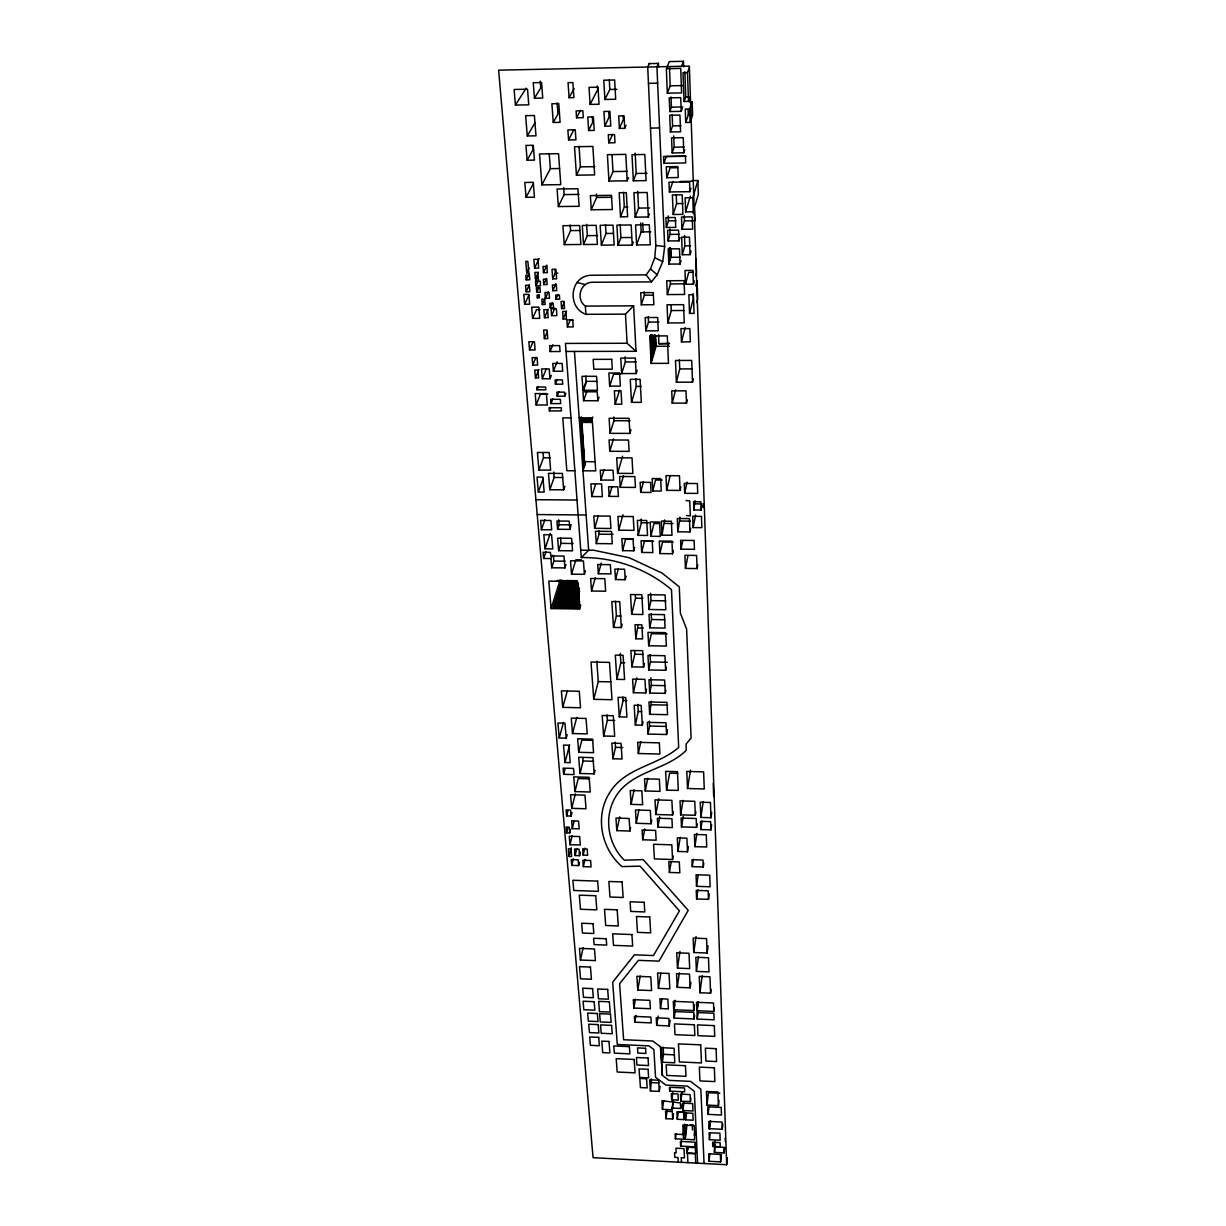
<?xml version="1.0" encoding="UTF-8"?>
<svg xmlns="http://www.w3.org/2000/svg" width="1226" height="1226" viewBox="0 0 1226 1226"><rect width="100%" height="100%" fill="white"/><g stroke="black" fill="none" stroke-linecap="round" stroke-linejoin="round"><path stroke-width="1.5" d="M566.044 351.464L636.018 351.31L633.612 305.841L625.49 314.147L585.905 314.316C566.688 307.465 569.784 275.911 591.024 275.252L646.148 274.854L650.485 268.984L654.745 257.675L655.833 245.476L647.711 67.016L649.351 63.323M726.666 1164.7L689.349 66.127L498.614 70.173L593.062 1157.681L726.666 1164.7L727.386 1157.742M714.804 1141.329L714.406 1152.394L724.168 1152.9L724.75 1147.383M722.252 1129.299L721.991 1122.051L708.858 1121.392L709.149 1128.656L722.252 1129.299L722.804 1124.119M720.627 1161.896L720.367 1154.417L708.674 1153.819L708.98 1161.283L720.627 1161.896L721.44 1154.386M714.406 1152.394L715.218 1145.038M712.75 1146.371L712.597 1142.264L720.091 1142.647L720.229 1146.754L712.75 1146.371L713.149 1142.831M718.421 1105.637L717.93 1091.968L706.391 1091.431L706.942 1105.07L718.421 1105.637L719.018 1100.32M708.98 1161.283L709.839 1153.789M709.149 1128.656L709.946 1121.744M709.548 1129.284L710.528 1120.763M709.425 1139.674L709.149 1132.686L719.923 1133.238L720.168 1140.226L709.425 1139.674L710.222 1132.855M708.092 1114.373L707.785 1106.817L721.21 1107.461L721.486 1115.032L708.092 1114.373L708.98 1106.787M706.942 1105.07L708.429 1092.703L719.815 1093.24M695.234 1146.846L695.019 1142.157L680.399 1141.421L680.645 1146.095L695.234 1146.846L695.694 1143.107M713.808 1011.419L713.501 1002.991L696.537 1002.286L696.889 1010.714L713.808 1011.419L714.252 1007.803M686.223 1124.64L685.15 1139.322L694.483 1139.797L694.698 1131.552M694.253 1135.092L695.127 1131.567M710.59 993.167L709.961 976.8L699.264 976.371L699.954 992.738L710.59 993.167L711.049 989.428M585.905 314.316L585.354 306.086C575.668 299.405 580.051 282.501 592.112 282.271L651.481 281.873L657.167 274.762L662.714 261.659L664.661 246.487L656.937 66.817L658.515 63.124L658.546 67.231M686.775 1152.9L686.483 1147.199L695.372 1147.659L695.632 1153.36L686.775 1152.9L687.464 1147.429M687.893 1150.049L688.338 1146.678M685.15 1139.322L687.05 1124.717M690.422 1101.638L690.085 1094.588L680.476 1094.128L680.828 1101.178L690.422 1101.638L690.866 1098.281M683.296 1134.525L684.66 1124.15M707.126 953.031L706.574 938.61L693.15 938.105L693.778 952.51L707.126 953.031L708.076 945.89M685.579 1119.828L685.242 1112.901L692.859 1113.269L693.18 1120.212L685.579 1119.828L686.483 1112.978M684.215 1134.019L684.675 1130.541M696.889 1010.714L698.1 1001.688M697.211 1010.684L698.192 1003.358M699.954 992.738L702.192 975.896M683.893 1119.599L683.526 1112.197L676.89 1111.875L677.288 1119.261L683.893 1119.599L684.629 1114.051M697.257 1019.082L696.981 1012.507L713.869 1013.228L714.114 1019.802L697.257 1019.082L698.222 1011.757M680.645 1146.095L681.35 1140.732M694.115 1018.944L693.824 1012.37L673.81 1011.527L674.162 1018.086L694.115 1018.944L694.575 1015.465M682.913 1110.526L682.545 1103.124L692.675 1103.615L693.012 1111.017L682.913 1110.526L684.031 1102.113M677.288 1119.261L678.3 1111.875L684.874 1112.197M694.698 1135.107L694.253 1125.637L682.805 1125.07L683.526 1139.23L675.419 1138.816L676.124 1133.621M680.828 1101.178L681.978 1092.764M708.49 899.363L708.168 890.796L696.23 890.382L696.598 898.949L708.49 899.363L709.226 893.892M673.089 1101.117L672.124 1108.043L680.675 1108.457L681.15 1104.994M693.732 1010.576L693.364 1002.163L673.289 1001.32L673.718 1009.734L693.732 1010.576L694.514 1004.891M696.429 971.39L695.832 957.276L708.49 957.767L709.026 971.896L696.429 971.39L698.468 956.587M690.146 987.834L689.518 974.118L676.553 973.613L677.242 987.313L690.146 987.834L690.897 982.424M672.722 1119.016L672.308 1111.568L665.565 1111.246L665.994 1118.679L672.722 1119.016L673.472 1113.652M671.664 1099.768L671.342 1093.699L677.993 1094.006L678.315 1100.09L671.664 1099.768L672.737 1092.197M693.778 952.51L696.046 936.48M710.942 829.879L710.651 821.65L700.49 821.359L700.812 829.573L710.942 829.879L711.662 824.807M680.675 1108.457L680.399 1102.94L661.933 1100.764L662.423 1109.331L672.216 1109.806L673.426 1101.147M665.994 1118.679L667.281 1109.745M669.657 1091.109L669.457 1087.263L684.491 1087.968L684.675 1091.83L669.657 1091.109L670.162 1087.615M703.28 866.981L703.004 860.054L691.97 859.702L692.261 866.613L703.28 866.981L703.801 863.273M710.988 817.727L710.452 802.494L700.245 802.202L700.843 817.435L710.988 817.727L711.739 812.455M696.598 898.949L697.9 889.861M662.423 1109.331L663.695 1100.672M696.521 886.321L696.046 874.751L709.731 875.195L710.145 886.781L696.521 886.321L698.115 875.487M673.718 1009.734L675.128 1000.263M674.07 1009.78L674.852 1004.569M677.242 987.313L679.388 972.892M700.812 829.573L702.069 821.113M674.162 1018.086L675.189 1011.128M677.472 968.111L676.706 952.786L688.997 953.261L689.686 968.601L677.472 968.111L679.97 951.483M659.297 1091.401L658.638 1080.229L649.719 1079.815L650.424 1090.987L659.297 1091.401L660.048 1086.389M669.258 1025.932L668.844 1018.392L656.232 1017.841L656.676 1025.38L669.258 1025.932L670.101 1020.323M700.843 817.435L703.218 801.62M696.567 827.351L696.215 818.508L681.104 818.064L681.503 826.906L696.567 827.351L697.104 823.872M662.331 1062.222L661.504 1047.694L674.039 1048.261L674.806 1062.804L662.331 1062.222L663.527 1054.345L663.113 1047.096M694.881 846.645L694.376 834.446L706.283 834.799L706.728 847.013L694.881 846.645L696.889 833.419M692.261 866.613L693.38 859.211M695.326 815.29L694.759 801.314L680.032 800.9L680.66 814.861L695.326 815.29L695.893 811.673M687.495 851.733L686.897 838.186L677.288 837.894L677.932 851.442L687.495 851.733L688.322 846.415M650.424 1090.987L651.496 1078.911M656.676 1025.38L658.147 1016.063M660.462 1008.538L659.91 998.761L667.848 999.098L668.369 1008.875L660.462 1008.538L661.933 999.251M658.423 988.371L657.55 973.015L669.028 973.475L669.84 988.83L658.423 988.371L660.845 973.337M687.525 788.502L686.79 771.445L703.617 771.89L704.26 788.962L687.525 788.502L690.544 770.097M681.503 826.906L683.219 816.455M677.932 851.442L680.261 837.251M680.66 814.861L683.066 800.379M669.396 872.452L668.844 861.572L679.311 861.909L679.817 872.789L669.396 872.452L671.174 861.878M672.553 859.503L671.833 844.837L653.581 844.27L654.408 858.92L672.553 859.503L673.135 855.993M672.599 814.999L671.879 800.348L655.021 799.873L655.818 814.508L672.599 814.999L673.197 811.489M634.807 1022.193L634.409 1016.385L650.883 1017.09L651.236 1022.898L634.807 1022.193L635.987 1015.389M633.857 1008.048L633.29 999.65L649.857 1000.339L650.378 1008.737L633.857 1008.048L635.42 999.159M637.765 990.01L636.876 976.294L650.776 976.861L651.604 990.577L637.765 990.01L640.202 976.065M657.856 827.167L657.366 818.232L671.925 818.662L672.354 827.596L657.856 827.167L659.741 816.715M666.576 790.111L665.626 771.353L677.442 771.66L678.315 790.433L666.576 790.111L669.626 773.177L677.901 773.391M655.818 814.508L658.73 798.724M666.592 734.512L666.009 722.773L647.359 722.344L648.002 734.067L666.592 734.512L667.496 729.685M651.083 823.734L650.332 810.417L635.436 809.988L636.248 823.29L651.083 823.734L651.726 820.301M697.088 568.573L696.613 555.455L684.905 555.317L685.441 568.42L697.088 568.573L697.793 564.864M642.685 839.764L642.102 830.002L655.604 830.416L656.14 840.193L642.685 839.764L644.753 829.006M703.203 507.426L703.893 503.855L704.03 507.579M645.259 790.969L644.554 778.801L659.343 779.2L659.986 791.368L645.259 790.969L647.757 778.265M665.274 693.349L664.615 680.032L648.968 679.725L649.688 693.027L665.274 693.349L665.871 690.284M701.119 510.016L700.828 501.817L693.564 501.756L693.87 509.955L701.119 510.016L702.008 505.434M636.248 823.29L638.961 809.62M693.104 527.563L692.675 516.299L701.471 516.376L701.854 527.655L693.104 527.563L695.617 514.966M685.441 568.42L688.016 555.47M665.641 670.285L664.936 655.711L647.956 655.404L648.738 669.963L665.641 670.285L666.285 667.067M689.977 531.931L689.456 518.629L677.288 518.506L677.855 531.808L689.977 531.931L690.698 528.345M629.934 831.029L629.137 818.478L615.942 818.079L616.816 830.63L629.934 831.029L630.639 827.581M648.002 734.067L649.642 726.037L649.366 721.041M693.87 509.955L694.989 500.591M631.099 804.379L630.225 790.509L641.857 790.831L642.669 804.7L631.099 804.379L634.087 789.82M649.642 714.298L648.968 701.992L666.959 702.375L667.557 714.697L649.642 714.298L651.42 701.257M649.688 693.027L651.297 685.365L650.883 677.794M638.332 753.5L637.673 742.328L659.343 742.849L659.925 754.036L638.332 753.5L640.815 741.561M680.982 549.171L680.614 540.314L694.131 540.467L694.452 549.325L680.982 549.171L682.775 540.589M642.317 725.194L641.167 705.379L634.164 705.226L635.344 725.041L642.317 725.194L643.022 721.823M645.704 692.951L644.953 679.373L632.601 679.127L633.413 692.705L645.704 692.951L646.485 689.242M616.816 830.63L619.728 816.853M677.855 531.808L680.001 517.265M648.738 669.963L650.454 661.933L650.071 654.684M684.69 493.327L684.292 483.442L697.364 483.534L697.732 493.419L684.69 493.327L687.096 482.14M635.344 725.041L638.256 711.555L637.827 704.398M672.522 553.738L671.971 541.187L659.297 541.049L659.91 553.585L672.522 553.738L673.243 550.428M643.589 667.082L642.669 650.7L630.884 650.485L631.865 666.852L643.589 667.082L644.37 663.465M648.677 645.765L647.956 632.371L665.703 632.677L666.346 646.071L648.677 645.765L651.312 633.719L667.051 633.98M580.434 960.035L579.438 948.372L594.472 948.939L595.407 960.617L580.434 960.035L583.116 947.713M649.703 627.819L648.983 614.395L664.415 614.64L665.059 628.08L649.703 627.819L651.527 619.528L651.236 613.797M680.078 490.446L679.465 475.734L665.994 475.657L666.668 490.339L680.078 490.446L680.874 486.799M633.413 692.705L636.723 677.825M659.91 553.585L662.53 542.015L673.227 542.137M648.952 609.491L648.171 594.687L665.105 594.932L665.81 609.751L648.952 609.491L650.96 600.617L650.577 593.246M612.908 758.771L611.851 743.14L621.046 743.37L622.057 759.001L612.908 758.771L615.513 747.354L615.161 742.174M619.314 716.888L618.057 697.349L625.704 697.517L626.93 717.057L619.314 716.888L623.084 700.506L622.854 696.981M631.865 666.852L634.761 654.209L634.547 650.608M662.04 535.149L661.366 521.157L671.373 521.249L672.001 535.256L662.04 535.149L664.553 519.977M583.346 866.659L582.825 860.254L590.595 860.499L591.085 866.905L583.346 866.659L585.001 859.426M635.819 638.792L634.991 624.754L641.872 624.862L642.654 638.899L635.819 638.792L638.118 624.448M583.178 855.12L582.672 848.867L587.147 849.02L587.637 855.258L583.178 855.12L584.802 848.147M579.561 855.671L579.024 849.158L574.55 849.02L575.086 855.518L579.561 855.671L580.388 852.147M686.468 403.124L686.008 390.849L671.725 390.849L672.246 403.109L686.468 403.124L687.265 399.799M578.657 865.587L578.182 859.809L571.239 859.595L571.73 865.357L578.657 865.587L579.438 862.292M666.668 490.339L670.086 475.78M692.491 382.19L691.694 360.429L675.48 360.459L676.369 382.19L692.491 382.19L693.257 378.865M616.877 679.342L615.299 655.098L623.069 655.251L624.586 679.51L616.877 679.342L620.862 662.699L620.279 653.458M575.086 855.518L576.772 848.484M603.636 736.014L602.181 715.494L613.307 715.739L614.686 736.274L603.636 736.014L607.376 720.306L606.993 714.758M631.681 614.333L630.516 594.533L641.842 594.687L642.93 614.502L631.681 614.333L635.543 598.227L635.329 594.671M571.73 865.357L573.308 858.782M594.196 773.851L592.97 757.637L578.687 757.27L579.99 773.483L594.196 773.851L595.039 770.28M650.899 536.298L650.163 521.985L659.557 522.077L660.247 536.39L650.899 536.298L653.964 523.517L659.496 523.563M641.688 552.436L641.06 540.743L652.232 540.865L652.83 552.574L641.688 552.436L644.462 541.08L653.657 541.187M569.063 856.438L568.404 848.821L571.04 848.913L571.684 856.53L569.063 856.438L571.193 847.702M621.337 627.559L619.712 601.629L611.82 601.506L613.506 627.436L621.337 627.559L622.149 624.295M572.266 828.623L571.607 820.822L578.549 821.037L579.178 828.837L572.266 828.623L574.013 821.481M569.967 844.699L569.247 836.239L579.653 836.561L580.342 845.02L569.967 844.699L572.113 835.963M569.707 832.929L569.216 827.167L566.075 827.075L566.565 832.837L569.707 832.929L570.58 829.343M566.565 832.837L567.899 827.473M571.117 816.056L570.611 810.064L566.121 809.942L566.627 815.918L571.117 816.056L572.006 812.486M652.799 490.982L652.171 478.538L660.645 478.584L661.243 491.044L652.799 490.982L655.512 480.04L662.193 480.086M672.246 403.109L675.587 389.807M574.948 791.582L573.737 776.886L589.139 777.299L590.273 792.011L574.948 791.582L578.212 778.571L589.599 778.862M579.99 773.483L583.116 761.009L582.825 757.423M571.73 808.348L570.58 794.739L584.955 795.138L586.028 808.762L571.73 808.348L575.362 793.789M613.506 627.436L616.402 615.988L615.452 601.276M566.627 815.918L567.975 810.57M633.75 550.78L633.06 538.75L621.858 538.643L622.593 550.658L633.75 550.78L634.593 547.424M676.369 382.19L679.725 368.919L679.357 359.969M638.179 535.348L637.351 520.391L646.761 520.483L647.543 535.455L638.179 535.348L641.351 522.782L641.137 519.073M696.797 302.623L697.701 299.021L697.088 280.601L695.709 285.903M593.752 699.326L591.009 662.04L609.506 662.392L612.019 699.724L593.752 699.326L598.257 681.61L596.801 661.289M625.199 579.699L624.555 569.216L614.854 569.094L615.529 579.561L625.199 579.699L626.088 576.189M578.718 752.304L577.645 738.772L592.556 739.125L593.568 752.672L578.718 752.304L581.844 740.09L592.863 740.351M681.472 341.901L680.951 328.629L689.87 328.599L690.361 341.87L681.472 341.901L685.135 327.71M689.533 313.427L688.859 294.761L693.426 294.73L694.085 313.396L689.533 313.427L693.242 299.052L693.042 293.52M640.677 492.377L640.141 482.308L650.562 482.385L651.083 492.454L640.677 492.377L643.481 481.634M693.395 284.171L692.905 270.41L684.982 270.471L685.487 284.233L693.395 284.171L694.284 280.785M695.617 275.681L696.506 272.295L696.046 258.701M563.623 774.326L563.102 768.15L573.538 768.411L574.044 774.602L563.623 774.326L565.048 768.947M622.593 550.658L625.674 538.904L633.03 538.98M615.529 579.561L618.287 569.048M564.971 762.526L563.5 745.071L568.772 745.209L570.213 762.664L564.971 762.526L569.646 744.856M572.496 733.546L571.239 718.114L586.028 718.451L587.208 733.899L572.496 733.546L576.756 717.44M566.213 738.19L564.956 723.202L557.922 723.034L559.225 738.006L566.213 738.19L567.148 734.711M685.487 284.233L688.721 272.356L693.395 272.31M618.747 530.199L617.904 516.422L633.229 516.56L634.011 530.352L618.747 530.199L622.946 514.767M559.225 738.006L563.5 722.39M690.069 254.671L689.441 237.124L681.656 237.2L682.315 254.732L690.069 254.671L691.05 251.115M598.349 573.737L597.721 564.512L610.333 564.665L610.931 573.906L598.349 573.737L601.322 563.102M562.749 707.356L561.37 690.882L579.254 691.265L580.542 707.754L562.749 707.356L567.209 691.341M591.545 591.009L590.641 578.488L604.816 578.672L605.644 591.208L591.545 591.009L595.254 577.829M667.818 322.928L667.036 304.753L683.587 304.676L684.277 322.867L667.818 322.928L671.281 310.561L671.066 305.167M580.465 604.556L579.714 607.207L579.454 603.79M620.233 487.32L619.574 476.5L634.853 476.592L635.451 487.427L620.233 487.32L623.513 475.688M669.396 343.694L658.852 343.724L669.519 343.295M651.129 363.371L649.795 335.939L667.296 335.893L668.492 363.356L651.129 363.371L656.033 346.284L655.527 335.48M682.315 254.732L684.859 245.859L684.476 235.438M680.062 264.019L679.48 248.801L668.17 248.893L668.814 264.096L680.062 264.019L681.043 260.617M617.628 473.359L616.678 457.819L632.018 457.896L632.877 473.451L617.628 473.359L622.593 456.195M651.267 357.425L655.558 342.59M697.885 180.528L692.797 197.708L685.119 197.8L685.64 211.868L693.288 211.776L698.33 194.306L697.885 180.528L692.261 180.605M629.888 433.406L629.03 418.327L609.107 418.265L610.042 433.345L629.888 433.406L630.93 429.79M693.196 213.569L694.621 208.604L695.035 220.772M579.591 609.031L577.523 581.507L548.773 581.124L551.118 608.586L579.591 609.031L580.634 605.429M609.184 496.377L608.571 486.783L617.827 486.845L618.41 496.453L609.184 496.377L611.973 486.768M651.129 354.437L655.42 339.633M596.311 543.562L595.453 531.272L611.498 531.44L612.28 543.746L596.311 543.562L599.024 534.199L598.778 530.705M578.764 594.641L578.687 587.315L579.239 600.939M574.902 608.234L579.377 592.924L557.891 592.618M650.837 348.46L654.607 335.541L655.159 347.356M667.327 294.562L666.745 280.754L684.062 280.631L684.583 294.47L667.327 294.562L670.423 283.942L670.285 280.524M579.009 597.798L579.392 596.495M650.975 351.448L655.282 336.69L655.695 345.517L651.404 360.398L650.531 335.495L651.68 359.463M578.534 591.637L579.3 589.047M650.684 345.456L653.673 335.311L654.362 350.115M584.404 574.335L583.423 560.941L570.504 560.772L571.531 574.166L584.404 574.335L585.461 570.734M650.393 339.449L651.496 335.74L652.493 356.628M594.641 528.329L593.782 515.977L610.15 516.115L610.946 528.498L594.641 528.329L598.38 515.702M571.791 608.188L578.151 586.626L559.838 586.365M650.546 342.452L652.722 335.066L653.565 352.904M568.665 608.142L576.94 580.404M681.947 229.277L681.487 217.002L692.23 216.879L692.659 229.155L681.947 229.277L684.445 220.895L684.246 215.669M678.974 240.863L678.56 230.151L667.634 230.273L668.078 240.955L678.974 240.863L679.94 237.568M631.513 402.343L630.256 379.355L640.11 379.355L641.321 402.358L631.513 402.343L636.233 386.405L635.834 378.834M685.64 211.868L690.345 196.145M669.748 259.943L670.745 256.632M668.814 264.096L670.76 257.092M565.554 608.096L573.906 580.358M636.141 373.562L635.313 358.069L620.77 358.099L621.659 373.578L636.141 373.562L637.137 370.237M669.565 255.682L670.576 252.387M669.611 256.632L670.591 252.862M669.626 257.108L670.622 253.797M669.641 257.583L670.653 254.272M669.672 258.042L670.668 254.747M669.687 258.517L670.683 255.223M689.901 191.685L689.564 181.954L668.998 182.23L669.396 191.946L689.901 191.685L690.943 188.222M669.702 258.993L670.699 255.682M669.733 259.468L670.729 256.157M669.427 252.372L670.407 248.617M669.457 252.847L670.453 249.568M571.531 574.166L575.913 559.776L581.369 559.853M645.841 330.851L645.167 317.534L657.642 317.488L658.255 330.805L645.841 330.851L648.508 322.086L648.232 316.431M669.473 253.322L670.469 250.027M669.488 253.797L670.484 250.502M600.909 480.04L600.265 470.171L613.015 470.248L613.628 480.132L600.909 480.04L604.111 469.512M669.503 254.272L670.515 250.978M609.782 451.291L609.077 439.981L628.478 440.057L629.122 451.383L609.782 451.291L613.552 438.908M669.534 254.732L670.53 251.453M562.443 608.05L570.872 580.312M669.549 255.207L670.545 251.912M669.273 248.571L669.886 259.989M669.289 249.047L669.549 248.234M559.332 608.004L567.837 580.281M669.319 249.522L669.687 248.296L670.147 259.161M669.335 249.997L669.84 248.357M669.35 250.472L669.978 248.418L670.392 258.334M669.365 250.947L670.254 248.081L670.637 257.506M669.396 251.422L670.392 248.142M591.775 496.545L590.886 483.856L601.552 483.933L602.38 496.622L591.775 496.545L595.545 484.285M610.042 433.345L613.95 420.702L613.736 416.963M556.221 607.958L564.42 581.461M561.769 580.189L553.11 607.912L578.013 608.295L579.147 604.418L554.321 604.05M668.078 240.955L670.132 234.381L669.902 229.063M615.161 404.197L614.364 390.772L621.015 390.772L621.797 404.212L615.161 404.197L619.574 390.174M551.118 608.586L560.129 579.837M552.037 555.24L550.949 558.566L551.715 567.761L564.91 567.914L565.968 564.573M673.181 214.489L672.4 194.965L682.177 194.842L682.913 214.366L673.181 214.489L676.614 203.623L676.277 194.857M621.659 373.578L625.352 361.931L625.061 356.827M666.316 227.469L665.902 217.615L675.357 217.508L675.741 227.377L666.316 227.469L668.461 220.803L668.247 215.914M569.845 529.402L569.216 521.127L556.941 521.019L557.6 529.28L569.845 529.402L570.81 526.383M641.321 304.799L640.708 292.692L653.289 292.616L653.856 304.722L641.321 304.799L644.386 295.205L644.217 291.788M551.715 567.761L553.891 561.064L553.432 555.577M558.642 550.673L557.631 538.153L571.577 538.306L572.542 550.826L558.642 550.673L561.002 543.379L560.573 538.045M609.674 386.113L608.878 373.01L619.59 373.01L620.356 386.113L609.674 386.113L613.552 374.252L620.571 374.252M683.801 152.775L683.25 137.664L671.557 137.848L672.154 152.959L683.801 152.775L684.752 149.894M557.6 529.28L559.102 524.743L558.704 519.809M669.396 191.946L672.844 181.571M597.828 400.733L597.246 391.784L582.978 391.784L583.591 400.718L597.828 400.733L599.024 397.147M592.786 417.009L591.239 421.621L581.737 421.591L583.009 417.897M550.949 558.566L543.685 558.474L545.938 551.777M582.488 442.923L582.932 441.59M692.169 101.743L689.656 109.022L685.273 109.114L685.748 122.493L690.115 122.416L692.613 114.983L692.169 101.743L689.273 101.789M545.034 548.819L543.823 534.689L551.593 534.766L552.773 548.896L545.034 548.819L550.259 533.341M588.082 421.606L589.323 417.913M563.654 489.833L562.382 473.435L548.466 473.359L549.815 489.726L563.654 489.833L564.849 486.324M584.909 421.606L586.166 417.913M666.745 177.709L666.285 166.751L677.825 166.583L678.239 177.555L666.745 177.709L670.132 167.809L677.687 167.701M685.748 122.493L688.292 115.06L688.092 109.39M541.402 529.724L540.605 520.406L550.918 520.498L551.685 529.831L541.402 529.724L544.865 519.763M672.154 152.959L674.162 147.181L673.718 135.933M648.339 217.002L647.175 192.482L633.949 192.666L635.191 217.14L648.339 217.002L649.397 213.983M583.591 400.718L586.733 391.768M689.165 67.997L687.495 72.549L683.02 72.641L684.062 101.513L688.491 101.436L690.146 96.685M549.815 489.726L554.137 477.466L553.708 472.056M636.616 244.955L635.589 224.925L649.32 224.787L650.255 244.817L636.616 244.955L641.198 231.929L640.754 222.948M582.948 390.251L581.982 376.321L596.541 376.305L597.46 390.266L582.948 390.251L586.12 381.332L585.767 376.152M663.864 163.273L663.572 156.438L685.426 156.116L685.671 162.951L663.864 163.273L666.224 156.576L686.039 156.284M583.607 390.006L586.12 382.895M681.227 111.336L680.721 97.651L669.227 97.865L669.779 111.551L681.227 111.336L682.269 108.409M632.233 245.139L631.175 224.971L616.893 225.124L618.027 245.261L632.233 245.139L633.336 242.074M684.062 101.513L685.748 96.777L684.874 71.92M670.392 131.979L669.718 115.259L679.955 115.075L680.583 131.81L670.392 131.979L672.599 125.88L672.154 114.83M538.321 492.024L537.034 477.098L542.903 477.129L544.16 492.07L538.321 492.024L543.256 478.431M635.191 217.14L638.531 208.098L637.689 191.317M538.904 470.064L537.402 452.486L549.202 452.532L550.643 470.14L538.904 470.064L543.455 457.804L543.026 452.578M564.772 396.197L564.466 392.136L556.849 392.136L557.171 396.197L564.772 396.197L565.891 393.209M669.779 111.551L671.419 107.152L671.02 96.946M618.027 245.261L620.923 237.599L620.218 224.879M557.171 396.197L558.887 391.707M550.98 403.584L550.643 399.293L560.374 399.308L560.696 403.599L550.98 403.584L552.788 398.894M681.411 66.633L683.449 61.3L669.258 61.607L666.929 67.292M549.371 410.94L549.11 407.722L561.217 407.737L561.462 410.955L549.371 410.94L550.719 407.415M555.424 384.182L555.087 379.907L562.397 379.907L562.719 384.182L555.424 384.182L557.217 379.57M620.525 216.818L619.191 192.712L626.333 192.62L627.605 216.741L620.525 216.818L624.325 207.01L623.544 192.329M667.327 93.191L666.346 68.717L680.721 68.411L681.61 92.915L667.327 93.191L670.208 85.82L669.473 67.2M633.336 180.804L632.003 154.675L644.845 154.491L646.087 180.62L633.336 180.804L636.202 173.464L635.175 153.127M553.386 371.233L552.773 363.432L562.106 363.432L562.703 371.217L553.386 371.233L557.11 361.823M549.999 378.727L549.217 368.949L541.509 368.949L542.306 378.727L549.999 378.727L551.317 375.432M536.145 404.978L535.18 393.592L546.398 393.607L547.332 404.994L536.145 404.978L540.528 394.052L547.899 394.052M601.368 245.123L600.142 225.308L613.046 225.17L614.18 245.001L601.368 245.123L606.012 233.476L605.491 224.588M627.176 180.804L625.781 154.369L607.406 154.66L608.939 181.05L627.176 180.804L628.448 177.647M567.408 326.944L566.887 319.94L572.726 319.909L573.232 326.928L567.408 326.944L570.136 320.124L573.032 320.124M542.306 378.727L546.321 368.842M537.003 389.791L536.773 387.033L545.585 387.033L545.8 389.807L537.003 389.791L538.337 386.496M563.178 319.036L562.611 311.481L565.876 311.465L566.427 319.036L563.178 319.036L566.504 310.96M550.091 351.54L549.631 345.64L559.623 345.625L560.083 351.525L550.091 351.54L552.834 344.843M535.425 377.914L534.766 370.114L537.984 370.114L538.628 377.914L535.425 377.914L538.904 369.501M561.615 308.584L561.079 301.427L564.037 301.412L564.558 308.569L561.615 308.584L564.266 302.224M583.545 244.526L582.273 225.492L596.204 225.339L597.384 244.388L583.545 244.526L587.315 235.653L586.564 224.343M532.743 365.041L532.13 357.655L537.065 357.655L537.678 365.041L532.743 365.041L535.992 357.364M544.359 338.637L543.67 330.024L547.072 330.009L547.761 338.621L544.359 338.637L547.24 331.817M551.608 315.634L551.072 308.845L556.374 308.814L556.88 315.618L551.608 315.634L554.811 308.109M608.939 181.05L612.985 171.563L612.035 154.798M555.945 299.205L555.623 295.098L559.378 295.083L559.684 299.19L555.945 299.205L557.968 294.47M550.198 307.711L549.861 303.389L553.202 303.374L553.539 307.695L550.198 307.711L552.39 302.623M544.467 317.687L543.838 309.749L547.562 309.734L548.175 317.672L544.467 317.687L548.129 309.243M591.269 209.784L590.365 195.608L611.483 195.332L612.295 209.539L591.269 209.784L596.618 197.463L596.403 193.969M529.555 349.946L528.85 341.778L534.429 341.763L535.103 349.946L529.555 349.946L533.187 341.579M552.834 290.685L552.405 285.03L556.328 285.014L556.742 290.669L552.834 290.685L555.976 283.543M624.739 128.332L624.08 115.842L618.716 115.949L619.391 128.423L624.739 128.332L626.026 125.374M542.275 304.508L541.846 299.205L544.681 299.19L545.11 304.492L542.275 304.508L545.172 297.979M545.432 298.301L544.972 292.478L549.049 292.462L549.509 298.286L545.432 298.301L548.267 291.926M619.391 128.423L623.329 119.566L623.145 116.041M552.727 278.854L552.006 269.352L555.93 269.322L556.65 278.838L552.727 278.854L555.271 273.153L554.98 269.368M532.605 318.392L531.67 307.19L538.842 307.144L539.746 318.362L532.605 318.392L536.513 309.657L540.053 309.642M564.282 244.633L562.918 225.691L579.622 225.523L580.894 244.48L564.282 244.633L570.596 230.611L570.197 225.002M608.786 142.844L608.311 134.661L614.548 134.553L614.992 142.737L608.786 142.844L612.418 134.783M537.31 297.811L537.08 295.068L539.134 295.052L539.363 297.795L537.31 297.811L538.766 294.592M543.746 284.616L543.333 279.237L546.735 279.221L547.148 284.585L543.746 284.616L546.505 278.532M536.743 292.278L536.36 287.635L539.976 287.62L540.36 292.248L536.743 292.278L538.919 287.497M543.486 272.647L542.995 266.486L546.888 266.456L547.363 272.632L543.486 272.647L546.965 265.092M535.931 285.873L535.563 281.336L540.206 281.306L540.574 285.842L535.931 285.873L538.689 279.88M524.621 304.263L523.778 294.409L528.835 294.378L529.647 304.232L524.621 304.263L528.85 295.159M535.563 281.336L537.632 276.861M535.394 278.716L534.888 272.417L537.77 272.387L538.275 278.685L535.394 278.716L538.398 272.279M604.801 126.201L603.943 111.459L609.935 111.351L610.763 126.094L604.801 126.201L609.046 117.19L608.724 111.719M526.107 291.757L525.556 285.321L529.31 285.29L529.847 291.727L526.107 291.757L529.325 284.922M534.582 268.126L533.862 259.314L537.984 259.284L538.689 268.096L534.582 268.126L539.164 258.456M526.215 279.834L525.831 275.191L529.387 275.16L529.77 279.804L526.215 279.834L529.172 273.674M576.435 175.18L574.519 146.737L592.863 146.446L594.625 174.92L576.435 175.18L580.404 166.874L579.04 146.216M558.366 206.55L557.079 189.003L577.936 188.727L579.116 206.305L558.366 206.55L564.129 194.597L563.638 187.67M526.751 272.892L525.785 261.368L527.854 261.353L528.82 272.877L526.751 272.892L529.065 268.08M604.908 99.475L603.79 80.196L614.624 79.981L615.697 99.26L604.908 99.475L609.812 89.467L609.291 79.966M588.633 130.508L587.79 117.022L593.399 116.93L594.227 130.416L588.633 130.508L592.694 122.278L592.342 116.562M590.104 104.409L589.047 87.368L597.997 87.199L599.008 104.241L590.104 104.409L597.629 89.713L597.399 86.004M568.573 139.948L567.868 129.91L575.255 129.787L575.929 139.825L568.573 139.948L573.814 129.772M576.572 117.803L576.113 110.922L582.871 110.784L583.3 117.681L576.572 117.803L580.465 110.34M541.892 184.896L539.501 153.986L558.55 153.694L560.772 184.636L541.892 184.896L550.351 168.652L549.233 153.511M526.061 197.325L524.835 182.459L533.279 182.352L534.459 197.217L526.061 197.325L533.218 183.946M569.094 97.712L568.067 82.648L572.879 82.556L573.891 97.62L569.094 97.712L574.09 88.655M553.248 122.477L551.884 103.75L558.78 103.612L560.098 122.355L553.248 122.477L557.937 114.018L557.156 102.907M527.134 160.223L525.939 145.419L533.279 145.296L534.459 160.1L527.134 160.223L533.111 149.618L532.82 145.971M527.272 135.979L525.648 115.658L534.383 115.505L535.977 135.825L527.272 135.979L534.98 122.799M534.459 98.233L533.249 82.724L541.57 82.556L542.735 98.08L534.459 98.233L540.743 87.92L540.237 81.131M515.41 105.084L514.123 89.483L527.532 89.222L528.774 104.838L515.41 105.084L526.153 88.165M636.018 351.31L627.099 343.265L565.447 343.418L581.277 557.569L588.649 550.29L593.445 550.168L629.245 557.738L662.163 573.155L679.281 586.84L680.415 613.276L686.606 629.107L691.096 738.098L686.039 744.121L686.299 750.235C666.178 770.464 632.218 770.587 616.142 795.935C603.391 816.026 607.483 843.764 624.31 860.177L643.206 859.61L688.23 910.336L659.006 961.138L638.409 960.341L619.605 983.742L623.605 1039.725L652.646 1041.012L660.768 1046.943L662.392 1075.141L660.416 1046.927M649.213 63.629L658.393 63.43M648.447 83.353L657.642 83.169M670.208 85.82L682.56 85.575M609.812 89.467L616.893 89.329M685.748 96.777L688.69 96.716M671.419 107.152L682.79 106.938M688.292 115.06L691.173 115.014M672.599 125.88L681.012 125.742M650.485 128.102L659.573 127.948M674.162 147.181L684.047 147.028M580.404 166.874L594.794 166.659M550.351 168.652L559.577 168.529M612.985 171.563L627.375 171.364M636.202 173.464L647.006 173.31M680.185 181.463L693.042 181.295M564.129 194.597L578.979 194.398M596.618 197.463L611.651 197.279M676.614 203.623L683.005 203.547M624.325 207.01L627.835 206.964M638.531 208.098L649.642 207.976M668.461 220.803L675.924 220.711M684.445 220.895L693.272 220.787M570.596 230.611L579.653 230.503M641.198 231.929L650.791 231.821M606.012 233.476L613.23 233.415M670.132 234.381L679.127 234.289M587.315 235.653L597.568 235.545M620.923 237.599L631.467 237.492M684.859 245.859L690.606 245.813M680.154 257.23L670.867 257.307L670.469 247.867M555.271 273.153L557.861 273.137M670.423 283.942L685.564 283.834M644.386 295.205L653.243 295.159M585.354 306.086L633.612 305.841M671.281 310.561L683.909 310.5M581.277 557.569C613.613 557.002 646.914 568.603 671.496 589.706L678.683 747.477C657.78 765.76 625.091 767.277 609.613 792.747C594.61 816.301 601.215 848.775 622.011 866.598L640.11 866.154L679.449 910.903L653.443 955.56L634.424 954.824L612.678 982.179L617.276 1044.46L649.044 1045.885L653.872 1049.563L655.542 1077.286L665.917 1085.102L687.464 1086.129L694.33 1091.324L697.594 1163.168M648.508 322.086L659.036 322.055M656.033 346.284L669.273 346.253M625.352 361.931L636.079 361.915M679.725 368.919L692.062 368.903M586.12 381.332L596.893 381.332M636.233 386.405L641.06 386.405M570.964 417.913L562.78 417.882L566.826 470.707L574.871 470.753M579.193 417.928L592.48 417.928M582.702 418.817L592.173 418.848M582.381 419.752L591.867 419.767M582.059 420.671L591.56 420.687M613.95 420.702L629.98 420.748M581.476 422.403L592.342 422.434M543.455 457.804L550.076 457.834M583.3 461.666L594.748 461.727M554.137 477.466L562.688 477.512M535.915 499.702L577.032 500.039M695.111 503.855L702.314 503.917M537.203 514.552L586.135 514.997M680.154 521.035L690.437 521.127M641.351 522.782L648.738 522.858M664.707 523.441L672.921 523.517M559.102 524.743L571.301 524.866M599.024 534.199L613.092 534.337M561.002 543.379L573.078 543.501M580.741 550.198L588.649 550.29L574.442 351.448M553.891 561.064L565.14 561.202M557.064 580.542L575.929 580.787M560.987 582.656L576.205 582.856M560.604 583.882L575.837 584.097M560.221 585.124L578.519 585.384M559.439 587.606L577.783 587.867M559.056 588.863L577.415 589.124M558.673 590.104L577.048 590.365M558.274 591.361L579.745 591.668M557.493 593.874L579.009 594.181M557.094 595.131L578.641 595.453M556.696 596.403L578.274 596.71M635.543 598.227L642.93 598.334M556.313 597.66L577.906 597.981M555.914 598.932L577.523 599.253M650.96 600.617L665.825 600.832M555.516 600.204L577.155 600.525M555.117 601.476L579.883 601.859M554.719 602.763L579.515 603.131M553.922 605.322L578.764 605.705M553.508 606.609L578.396 606.993M616.402 615.988L621.046 616.065M651.527 619.528L664.875 619.743M638.317 627.942L643.405 628.019M634.761 654.209L643.037 654.362M650.454 661.933L667.25 662.255M620.862 662.699L624.662 662.776M598.257 681.61L610.855 681.871M651.297 685.365L665.059 685.656M623.084 700.506L626.838 700.598M651.604 704.766L667.603 705.103M638.256 711.555L641.688 711.632M607.376 720.306L614.655 720.474M649.642 726.037L666.254 726.42M615.513 747.354L622.762 747.523M583.116 761.009L593.66 761.269M663.527 1054.345L674.162 1054.835M651.726 1082.619L658.791 1082.956M690.1 1124.87L693.134 1125.024M684.2 1127.644L685.824 1127.721M684.92 1134.617L675.158 1134.127L675.419 1138.816M714.191 1146.831L723.968 1147.337L724.168 1152.9M686.039 500.56L689.732 500.944L690.315 515.931L686.514 515.533M655.833 245.476L664.661 246.487M576.925 282.486L585.369 284.585M654.745 257.675L662.714 261.659M662.04 1075.125L668.952 1080.367L690.544 1081.378L700.858 1089.209L704.046 1163.505M650.485 268.984L657.167 274.762M646.148 274.854L651.481 281.873M543.685 558.474L543.149 552.252L550.428 552.344L550.719 555.93L563.975 556.083L564.91 567.914M577.89 582.963L578.105 585.798M581.614 417.76L584.802 465.206M581.185 416.809L584.649 465.681M581.768 427.169L582.442 436.563M582.963 444.088L583.637 453.482M584.174 461.007L584.94 464.761L582.978 470.799L595.713 470.876L592.143 417.959M580.741 418.112L584.204 467.029M625.49 314.147L627.099 343.265M672.124 1108.043L672.216 1109.806M678.269 1162.156L678.024 1157.543L674.806 1157.375L674.545 1152.746L676.17 1152.823L675.909 1148.18L684.001 1148.593L684.476 1157.88L681.242 1157.712L681.487 1162.325M642.731 223.025L643.175 231.898M687.924 1162.662L687.464 1153.405L695.295 1153.819L695.724 1163.076M692.292 1125.284L692.506 1129.989M654.868 334.637L655.435 346.437M654.347 336.46L654.899 348.276M654.071 337.365L654.638 349.195M653.397 336.215L654.102 351.05M653.136 337.135L653.841 351.969M652.447 335.985L653.305 353.824M652.186 336.905L653.029 354.758M651.757 334.821L652.768 355.693M651.221 336.66L652.217 357.578M650.807 334.575L651.956 358.513M658.577 334.775L658.852 343.724M669.258 248.096L669.764 260.402M683.449 61.3L683.648 66.894M713.225 783.261L713.685 796.486M725.194 1138.157L725.332 1141.85M692.797 197.708L693.288 211.776M689.656 109.022L690.115 122.416M687.495 72.549L688.491 101.436M611.697 359.325L593.169 359.356L593.813 369.195L612.295 369.179L611.697 359.325M597.644 881.111L572.894 880.268L573.768 890.49L598.426 891.333L597.644 881.111M622.088 881.923L608.862 881.479L609.996 897.018L623.145 897.478L622.088 881.923M595.713 895.731L579.3 895.164L580.48 909.263L596.817 909.845L595.713 895.731M644.186 902.305L630.103 901.8L630.731 911.424L644.769 911.929L644.186 902.305M617.168 909.799L604.495 909.355L605.705 925.507L618.302 925.967L617.168 909.799M649.749 916.971L636.478 916.496L637.489 932.373L650.684 932.863L649.749 916.971M593.047 923.668L581.645 923.255L582.457 933.047L593.828 933.476L593.047 923.668M631.926 934.549L612.663 933.829L613.506 945.338L632.677 946.074L631.926 934.549M606.226 938.733L593.614 938.258L594.12 944.602L606.701 945.093L606.226 938.733M590.442 967.084L579.5 966.655L580.542 978.808L591.438 979.252L590.442 967.084M592.587 988.616L582.702 988.202L583.484 997.305L593.323 997.719L592.587 988.616M607.682 989.413L597.66 988.999L598.441 998.776L608.418 999.19L607.682 989.413M609.383 1001.811L598.64 1001.366L599.468 1011.649L610.165 1012.109L609.383 1001.811M594.166 1001.688L583.07 1001.213L583.791 1009.703L594.855 1010.163L594.166 1001.688M597.399 1013.534L587.652 1013.105L588.342 1021.135L598.058 1021.565L597.399 1013.534M610.502 1014.147L599.637 1013.672L600.28 1021.948L611.13 1022.407L610.502 1014.147M694.36 1024.767L674.453 1023.894L675.02 1034.652L694.851 1035.526L694.36 1024.767M714.329 1025.626L697.502 1024.89L697.977 1035.663L714.727 1036.399L714.329 1025.626M598.211 1024.614L588.741 1024.2L589.445 1032.583L598.886 1032.997L598.211 1024.614M611.59 1025.38L600.525 1024.905L601.184 1033.273L612.218 1033.763L611.59 1025.38M598.717 1037.365L589.706 1036.966L590.411 1045.334L599.391 1045.747L598.717 1037.365M700.705 1044.858L678.453 1043.878L679.373 1061.931L701.471 1062.942L700.705 1044.858M609 1041.456L601.813 1041.135L602.732 1052.628L609.889 1052.95L609 1041.456M716.107 1048.659L705.379 1048.184L705.9 1061.072L716.566 1061.563L716.107 1048.659M629.398 1046.636L613.812 1045.931L614.364 1053.149L629.903 1053.854L629.398 1046.636M645.55 1048.276L637.505 1047.908L637.842 1053.103L645.887 1053.471L645.55 1048.276M648.048 1058.023L636.417 1057.502L636.922 1065.011L648.523 1065.547L648.048 1058.023M634.149 1059.463L616.188 1058.651L617.184 1072.014L635.068 1072.857L634.149 1059.463M685.441 1065.716L666.162 1064.827L666.76 1075.432L685.962 1076.336L685.441 1065.716M714.36 1067.8L699.326 1067.11L699.923 1080.903L714.865 1081.608L714.36 1067.8M648.094 1069.333L639.083 1068.919L639.635 1077.409L648.631 1077.838L648.094 1069.333M646.577 1078.788L639.819 1078.466L640.432 1087.569L647.159 1087.891L646.577 1078.788"/></g></svg>
